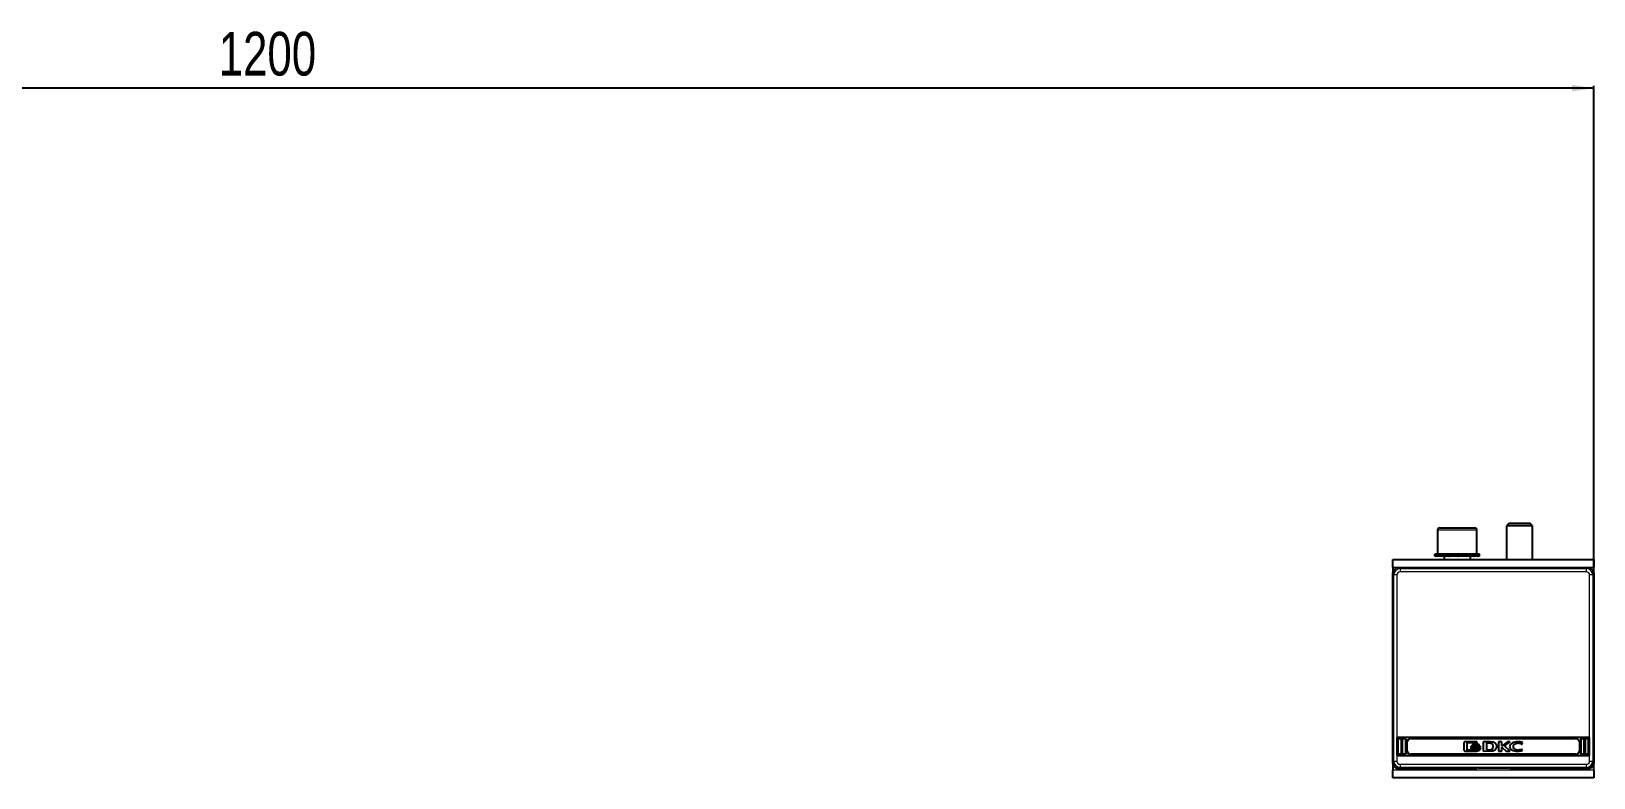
# Model space of a CAD drawing. Header units: millimetres. Extents: x -99 to 5061, y -1371 to 657.
# Drawn here: x 620 to 1336, y 166 to 508 of the extents above; entities that cross this region are included whole.
import ezdxf

# ---------------------------------------------------------------- set-up
doc = ezdxf.new("R2010")
doc.units = ezdxf.units.MM
doc.layers.add('FORMAT', color=7, linetype='Continuous')
doc.styles.add('SLDTEXTSTYLE0', font='TXT', dxfattribs={"width": 0.75})
doc.dimstyles.new('SLDDIMSTYLE0', dxfattribs={"dimtxt": 20, "dimasz": 10, "dimexe": 0, "dimexo": 0.0625, "dimgap": 5, "dimtad": 2, "dimdec": 1, "dimrnd": 1e-09, "dimzin": 12, "dimdsep": 46, "dimtxsty": 'SLDTEXTSTYLE0', "dimsah": 1, "dimcen": 0.09, "dimadec": 0, "dimazin": 3, "dimtfac": 1, "dimtofl": 0, "dimtmove": 0, "dimatfit": 3, "dimfxl": 0, "dimfrac": 2, "dimtolj": 1, "dimtzin": 12, "dimarcsym": 0})

# ---------------------------------------------------------------- blocks, each defined once
blk = doc.blocks.new('_D_3')
at = {"layer": 'FORMAT'}
for p, q in [((135.65, 260.44), (135.65, 483.37)), ((1335.65, 482.37), (135.65, 482.37)), ((1335.65, 260.44), (1335.65, 483.37))]:
    blk.add_line(p, q, dxfattribs=at)
for points in [[(135.65, 482.37), (145.65, 480.83), (145.65, 483.9)], [(1335.65, 482.37), (1325.65, 483.9), (1325.65, 480.83)]]:
    blk.add_solid(points, dxfattribs=at)
at = {"layer": 'FORMAT', "insert": (706.09, 508.15), "char_height": 20, "attachment_point": 1, "style": 'SLDTEXTSTYLE0'}
blk.add_mtext('1200', dxfattribs=at)

msp = doc.modelspace()

# ---------------------------------------------------------------- linework, layer by layer
at = {"color": 7, "linetype": 'Continuous', "lineweight": 25}
for p, q in [((1264.15, 279.95), (1264.15, 268.95)), ((1265.15, 280.95), (1273.59, 280.95)), ((1273.59, 280.95), (1281.15, 280.95)), ((1282.15, 268.95), (1282.15, 279.95)), ((1296.72, 282.95), (1295.65, 281.88)), ((1295.65, 281.88), (1295.65, 266.45)), ((1307.65, 281.88), (1295.65, 281.88)), ((1306.57, 282.95), (1296.72, 282.95)), ((1307.65, 281.88), (1306.57, 282.95)), ((1307.65, 266.45), (1307.65, 281.88)), ((1243.65, 262.95), (1243.65, 266.45)), ((1243.65, 266.45), (1335.65, 266.45)), ((1262.9, 268.95), (1262.9, 267.95)), ((1262.9, 268.95), (1262.9, 268.7)), ((1263.72, 268.95), (1262.9, 268.95)), ((1262.9, 268.95), (1262.9, 268.95)), ((1262.9, 267.95), (1262.9, 268.2)), ((1263.72, 267.95), (1262.9, 267.95)), ((1262.9, 267.95), (1262.9, 267.95)), ((1263.72, 268.95), (1263.82, 268.95)), ((1263.72, 267.95), (1263.82, 267.95)), ((1263.82, 268.95), (1263.82, 268.7)), ((1265.97, 268.95), (1263.82, 268.95)), ((1263.82, 267.95), (1263.82, 268.2)), ((1265.97, 267.95), (1263.82, 267.95)), ((1265.97, 268.95), (1266.15, 268.95)), ((1265.97, 267.95), (1266.15, 267.95)), ((1266.15, 268.95), (1266.15, 268.7)), ((1269.32, 268.95), (1266.15, 268.95)), ((1266.15, 267.95), (1266.15, 268.2)), ((1269.32, 267.95), (1266.15, 267.95)), ((1267.15, 267.95), (1267.15, 266.45)), ((1269.32, 268.95), (1269.55, 268.95)), ((1269.32, 267.95), (1269.55, 267.95)), ((1269.55, 268.95), (1269.55, 268.7)), ((1273.25, 268.95), (1269.55, 268.95)), ((1269.55, 267.95), (1269.55, 268.2)), ((1273.25, 267.95), (1269.55, 267.95)), ((1273.25, 268.95), (1273.33, 268.95)), ((1273.25, 267.95), (1273.41, 267.95)), ((1273.41, 267.95), (1273.5, 267.95)), ((1273.45, 268.95), (1273.5, 268.95)), ((1273.5, 268.95), (1273.5, 268.7)), ((1277.16, 268.95), (1273.5, 268.95)), ((1273.5, 267.95), (1273.5, 268.2)), ((1277.16, 267.95), (1273.5, 267.95)), ((1277.16, 268.95), (1277.39, 268.95)), ((1277.16, 267.95), (1277.39, 267.95)), ((1277.39, 268.95), (1277.39, 268.7)), ((1280.47, 268.95), (1277.39, 268.95)), ((1277.39, 267.95), (1277.39, 268.2)), ((1280.47, 267.95), (1277.39, 267.95)), ((1279.15, 266.45), (1279.15, 267.95)), ((1280.47, 268.95), (1280.64, 268.95)), ((1280.47, 267.95), (1280.64, 267.95)), ((1280.64, 268.95), (1280.64, 268.7)), ((1282.65, 268.95), (1280.64, 268.95)), ((1280.64, 267.95), (1280.64, 268.2)), ((1282.65, 267.95), (1280.64, 267.95)), ((1282.65, 268.95), (1282.75, 268.95)), ((1282.65, 267.95), (1282.75, 267.95)), ((1282.75, 268.95), (1282.75, 268.7)), ((1283.4, 268.95), (1282.75, 268.95)), ((1282.75, 267.95), (1282.75, 268.2)), ((1283.4, 267.95), (1282.75, 267.95)), ((1283.4, 267.95), (1283.4, 268.95)), ((1335.65, 266.45), (1335.65, 262.95)), ((1243.65, 262.95), (1243.65, 260.43)), ((1243.65, 259.81), (1243.65, 260.43)), ((1243.65, 173.6), (1243.65, 259.81)), ((1245.92, 262.7), (1246.55, 262.7)), ((1246.55, 262.7), (1282.15, 262.7)), ((1282.15, 262.7), (1282.15, 262.57)), ((1282.65, 262.44), (1296.65, 262.44)), ((1297.15, 262.57), (1297.15, 262.7)), ((1297.15, 262.7), (1332.75, 262.7)), ((1332.75, 262.7), (1333.37, 262.7)), ((1335.65, 260.43), (1335.65, 262.95)), ((1335.65, 260.43), (1335.65, 259.81)), ((1335.65, 259.81), (1335.65, 173.6)), ((1333.75, 184.91), (1245.55, 184.91)), ((1245.55, 184.91), (1245.55, 176.7)), ((1246.05, 177.4), (1246.05, 184.21)), ((1246.25, 184.41), (1247.35, 184.41)), ((1247.55, 184.21), (1247.55, 177.4)), ((1248.05, 177.4), (1248.05, 184.21)), ((1248.25, 184.41), (1249.35, 184.41)), ((1249.55, 184.21), (1249.55, 177.4)), ((1250.05, 179.2), (1250.05, 182.41)), ((1252.05, 184.41), (1327.25, 184.41)), ((1276.22, 182.47), (1276.22, 179.14)), ((1281.9, 182.91), (1276.65, 182.91)), ((1277.63, 182.57), (1281.81, 182.57)), ((1277.63, 179.04), (1277.63, 182.57)), ((1280.09, 179.03), (1277.63, 179.04)), ((1279.37, 180.89), (1279.37, 180.44)), ((1279.37, 180.18), (1279.37, 179.71)), ((1281.81, 182.57), (1281.81, 182.19)), ((1281.81, 182.19), (1282.33, 182.19)), ((1282.33, 182.19), (1282.33, 182.47)), ((1283.82, 180.34), (1283.82, 180.79)), ((1283.82, 179.61), (1283.82, 180.07)), ((1287.79, 182.92), (1284.97, 182.91)), ((1284.97, 182.91), (1284.97, 178.7)), ((1287.59, 182.34), (1286.55, 182.32)), ((1286.55, 182.32), (1286.55, 179.22)), ((1286.55, 179.22), (1287.5, 179.24)), ((1292.07, 182.91), (1292.07, 178.7)), ((1293.56, 182.91), (1292.07, 182.91)), ((1293.56, 180.93), (1293.56, 182.91)), ((1296.23, 182.91), (1293.56, 180.93)), ((1293.58, 180.47), (1295.59, 178.7)), ((1293.58, 178.7), (1293.58, 180.47)), ((1294.82, 181.04), (1297.36, 182.91)), ((1297.42, 178.7), (1294.82, 181.04)), ((1297.36, 182.91), (1296.23, 182.91)), ((1302.63, 181.88), (1302.82, 181.88)), ((1302.81, 178.94), (1303, 179.48)), ((1302.82, 181.88), (1303.07, 182.61)), ((1303, 179.48), (1302.84, 179.48)), ((1329.25, 179.2), (1329.25, 182.41)), ((1329.75, 184.21), (1329.75, 177.4)), ((1329.95, 184.41), (1331.05, 184.41)), ((1331.25, 177.4), (1331.25, 184.21)), ((1331.75, 184.21), (1331.75, 177.4)), ((1331.95, 184.41), (1333.05, 184.41)), ((1333.25, 177.4), (1333.25, 184.21)), ((1333.75, 176.7), (1333.75, 184.91)), ((1243.65, 172.98), (1243.65, 173.6)), ((1243.65, 172.98), (1243.65, 169.95)), ((1245.55, 176.7), (1333.75, 176.7)), ((1247.35, 177.2), (1246.25, 177.2)), ((1249.35, 177.2), (1248.25, 177.2)), ((1327.25, 177.2), (1252.05, 177.2)), ((1276.65, 178.7), (1281.9, 178.7)), ((1284.97, 178.7), (1287.65, 178.72)), ((1287.65, 178.72), (1287.66, 178.72)), ((1287.66, 178.72), (1287.68, 178.72)), ((1292.07, 178.7), (1293.58, 178.7)), ((1295.59, 178.7), (1297.42, 178.7)), ((1331.05, 177.2), (1329.95, 177.2)), ((1333.05, 177.2), (1331.95, 177.2)), ((1335.65, 173.6), (1335.65, 172.98)), ((1335.65, 169.95), (1335.65, 172.98)), ((1243.65, 166.45), (1243.65, 169.95)), ((1335.65, 166.45), (1243.65, 166.45)), ((1246.55, 170.7), (1245.92, 170.7)), ((1282.15, 170.7), (1246.55, 170.7)), ((1282.15, 170.7), (1282.15, 170.84)), ((1282.65, 170.97), (1296.65, 170.97)), ((1297.15, 170.84), (1297.15, 170.7)), ((1332.75, 170.7), (1297.15, 170.7)), ((1333.37, 170.7), (1332.75, 170.7)), ((1335.65, 169.95), (1335.65, 166.45))]:
    msp.add_line(p, q, dxfattribs=at)
at = {"color": 8, "linetype": 'Continuous', "lineweight": 18}
for p, q in [((1273.64, 279.95), (1264.15, 279.95)), ((1282.15, 279.95), (1273.64, 279.95)), ((1243.65, 262.95), (1335.65, 262.95)), ((1244.1, 259.35), (1243.65, 259.81)), ((1245.55, 259.35), (1244.1, 259.35)), ((1244.1, 174.06), (1244.1, 259.35)), ((1245.55, 259.35), (1245.55, 184.91)), ((1246.55, 262.7), (1247, 262.25)), ((1247, 262.25), (1247, 260.8)), ((1247, 262.25), (1332.3, 262.25)), ((1332.3, 260.8), (1247, 260.8)), ((1332.3, 262.25), (1332.75, 262.7)), ((1332.3, 260.8), (1332.3, 262.25)), ((1333.75, 184.91), (1333.75, 259.35)), ((1335.2, 259.35), (1333.75, 259.35)), ((1335.65, 259.81), (1335.2, 259.35)), ((1335.2, 259.35), (1335.2, 174.06)), ((1246.05, 177.4), (1246.05, 184.21)), ((1246.05, 184.21), (1246.15, 184.21)), ((1246.05, 184.21), (1246.05, 184.21)), ((1246.15, 184.21), (1246.15, 177.4)), ((1246.25, 184.31), (1246.25, 184.41)), ((1246.25, 184.41), (1247.35, 184.41)), ((1246.25, 184.41), (1246.25, 184.41)), ((1247.35, 184.31), (1246.25, 184.31)), ((1247.35, 184.31), (1247.35, 184.41)), ((1247.35, 184.41), (1247.35, 184.41)), ((1247.45, 177.4), (1247.45, 184.21)), ((1247.45, 184.21), (1247.55, 184.21)), ((1247.55, 184.21), (1247.55, 177.4)), ((1247.55, 184.21), (1247.55, 184.21)), ((1248.05, 177.4), (1248.05, 184.21)), ((1248.05, 184.21), (1248.15, 184.21)), ((1248.05, 184.21), (1248.05, 184.21)), ((1248.15, 184.21), (1248.15, 177.4)), ((1248.25, 184.31), (1248.25, 184.41)), ((1248.25, 184.41), (1249.35, 184.41)), ((1248.25, 184.41), (1248.25, 184.41)), ((1249.35, 184.31), (1248.25, 184.31)), ((1249.35, 184.31), (1249.35, 184.41)), ((1249.35, 184.41), (1249.35, 184.41)), ((1249.45, 177.4), (1249.45, 184.21)), ((1249.45, 184.21), (1249.55, 184.21)), ((1249.55, 184.21), (1249.55, 177.4)), ((1249.55, 184.21), (1249.55, 184.21)), ((1250.05, 179.2), (1250.05, 182.41)), ((1250.15, 182.41), (1250.05, 182.41)), ((1250.05, 182.41), (1250.05, 182.41)), ((1250.15, 179.2), (1250.05, 179.2)), ((1250.05, 179.2), (1250.05, 179.2)), ((1250.15, 182.41), (1250.15, 179.2)), ((1252.05, 184.41), (1327.25, 184.41)), ((1252.05, 184.31), (1252.05, 184.41)), ((1252.05, 184.41), (1252.05, 184.41)), ((1327.25, 184.31), (1252.05, 184.31)), ((1327.25, 184.41), (1327.25, 184.31)), ((1327.25, 184.41), (1327.25, 184.41)), ((1329.14, 179.2), (1329.14, 182.41)), ((1329.24, 182.41), (1329.14, 182.41)), ((1329.24, 179.2), (1329.14, 179.2)), ((1329.24, 182.41), (1329.24, 179.2)), ((1329.25, 182.41), (1329.24, 182.41)), ((1329.24, 179.2), (1329.25, 179.2)), ((1329.75, 177.4), (1329.75, 184.21)), ((1329.75, 184.21), (1329.85, 184.21)), ((1329.75, 184.21), (1329.75, 184.21)), ((1329.85, 184.21), (1329.85, 177.4)), ((1329.95, 184.41), (1329.95, 184.31)), ((1329.95, 184.41), (1331.05, 184.41)), ((1329.95, 184.41), (1329.95, 184.41)), ((1331.05, 184.31), (1329.95, 184.31)), ((1331.05, 184.41), (1331.05, 184.31)), ((1331.05, 184.41), (1331.05, 184.41)), ((1331.14, 177.4), (1331.14, 184.21)), ((1331.14, 184.21), (1331.24, 184.21)), ((1331.24, 184.21), (1331.24, 177.4)), ((1331.25, 184.21), (1331.24, 184.21)), ((1331.75, 177.4), (1331.75, 184.21)), ((1331.85, 184.21), (1331.75, 184.21)), ((1331.75, 184.21), (1331.75, 184.21)), ((1331.85, 184.21), (1331.85, 177.4)), ((1331.95, 184.31), (1331.95, 184.41)), ((1331.95, 184.41), (1333.05, 184.41)), ((1331.95, 184.41), (1331.95, 184.41)), ((1333.05, 184.31), (1331.95, 184.31)), ((1333.05, 184.31), (1333.05, 184.41)), ((1333.05, 184.41), (1333.05, 184.41)), ((1333.14, 177.4), (1333.14, 184.21)), ((1333.24, 184.21), (1333.14, 184.21)), ((1333.24, 184.21), (1333.24, 177.4)), ((1333.25, 184.21), (1333.24, 184.21)), ((1243.65, 173.6), (1244.1, 174.06)), ((1244.1, 174.06), (1245.55, 174.06)), ((1245.55, 176.7), (1245.55, 174.06)), ((1246.05, 177.4), (1246.15, 177.4)), ((1246.05, 177.4), (1246.05, 177.4)), ((1246.25, 177.3), (1247.35, 177.3)), ((1246.25, 177.2), (1246.25, 177.3)), ((1247.35, 177.2), (1246.25, 177.2)), ((1246.25, 177.2), (1246.25, 177.2)), ((1247, 172.61), (1332.3, 172.61)), ((1247, 172.61), (1247, 171.16)), ((1247.35, 177.2), (1247.35, 177.3)), ((1247.35, 177.2), (1247.35, 177.2)), ((1247.45, 177.4), (1247.55, 177.4)), ((1247.55, 177.4), (1247.55, 177.4)), ((1248.05, 177.4), (1248.15, 177.4)), ((1248.05, 177.4), (1248.05, 177.4)), ((1248.25, 177.3), (1249.35, 177.3)), ((1248.25, 177.2), (1248.25, 177.3)), ((1249.35, 177.2), (1248.25, 177.2)), ((1248.25, 177.2), (1248.25, 177.2)), ((1249.35, 177.2), (1249.35, 177.3)), ((1249.35, 177.2), (1249.35, 177.2)), ((1249.45, 177.4), (1249.55, 177.4)), ((1249.55, 177.4), (1249.55, 177.4)), ((1252.05, 177.3), (1327.25, 177.3)), ((1252.05, 177.3), (1252.05, 177.2)), ((1327.25, 177.2), (1252.05, 177.2)), ((1252.05, 177.2), (1252.05, 177.2)), ((1327.25, 177.2), (1327.25, 177.3)), ((1327.25, 177.2), (1327.25, 177.2)), ((1329.75, 177.4), (1329.85, 177.4)), ((1329.75, 177.4), (1329.75, 177.4)), ((1329.95, 177.3), (1331.05, 177.3)), ((1329.95, 177.3), (1329.95, 177.2)), ((1331.05, 177.2), (1329.95, 177.2)), ((1329.95, 177.2), (1329.95, 177.2)), ((1331.05, 177.3), (1331.05, 177.2)), ((1331.05, 177.2), (1331.05, 177.2)), ((1331.14, 177.4), (1331.24, 177.4)), ((1331.24, 177.4), (1331.25, 177.4)), ((1331.85, 177.4), (1331.75, 177.4)), ((1331.75, 177.4), (1331.75, 177.4)), ((1331.95, 177.3), (1333.05, 177.3)), ((1331.95, 177.2), (1331.95, 177.3)), ((1333.05, 177.2), (1331.95, 177.2)), ((1331.95, 177.2), (1331.95, 177.2)), ((1332.3, 171.16), (1332.3, 172.61)), ((1333.05, 177.2), (1333.05, 177.3)), ((1333.05, 177.2), (1333.05, 177.2)), ((1333.24, 177.4), (1333.14, 177.4)), ((1333.24, 177.4), (1333.25, 177.4)), ((1333.75, 174.06), (1333.75, 176.7)), ((1333.75, 174.06), (1335.2, 174.06)), ((1335.2, 174.06), (1335.65, 173.6)), ((1335.65, 169.95), (1243.65, 169.95)), ((1247, 171.16), (1246.55, 170.7)), ((1332.3, 171.16), (1247, 171.16)), ((1332.75, 170.7), (1332.3, 171.16))]:
    msp.add_line(p, q, dxfattribs=at)
at = {"color": 7, "linetype": 'Continuous', "lineweight": 25}
for centre, radius, start, end in [((1265.15, 279.95), 1, 90, 180), ((1281.15, 279.95), 1, 0, 90), ((1246.25, 184.21), 0.2, 90, 180), ((1247.35, 184.21), 0.2, 360, 90), ((1248.25, 184.21), 0.2, 90, 180), ((1249.35, 184.21), 0.2, 360, 90), ((1252.05, 182.41), 2, 90, 180), ((1252.05, 179.2), 2, 180, 270), ((1327.25, 182.41), 2, 0, 90), ((1327.25, 179.2), 2, 270, 0), ((1329.95, 184.21), 0.2, 90, 180), ((1331.05, 184.21), 0.2, 360, 90), ((1331.95, 184.21), 0.2, 90, 180), ((1333.05, 184.21), 0.2, 0, 90), ((1246.25, 177.4), 0.2, 180, 270), ((1247.35, 177.4), 0.2, 270, 360), ((1248.25, 177.4), 0.2, 180, 270), ((1249.35, 177.4), 0.2, 270, 360), ((1329.95, 177.4), 0.2, 180, 270), ((1331.05, 177.4), 0.2, 270, 0), ((1331.95, 177.4), 0.2, 180, 270), ((1333.05, 177.4), 0.2, 270, 0)]:
    msp.add_arc(centre, radius, start, end, dxfattribs=at)
at = {"color": 8, "linetype": 'Continuous', "lineweight": 18}
for centre, radius, start, end in [((1246.25, 184.21), 0.198, 90, 180), ((1246.25, 184.21), 0.0982, 90, 180), ((1247.35, 184.21), 0.198, 360, 90), ((1247.35, 184.21), 0.0982, 360, 90), ((1248.25, 184.21), 0.198, 90, 180), ((1248.25, 184.21), 0.0982, 90, 180), ((1249.35, 184.21), 0.198, 360, 90), ((1249.35, 184.21), 0.0982, 360, 90), ((1252.05, 182.41), 2, 90, 180), ((1252.05, 179.2), 2, 180, 270), ((1252.05, 182.41), 1.9, 90, 180), ((1252.05, 179.2), 1.9, 180, 270), ((1327.25, 182.41), 2, 0, 90), ((1327.25, 182.41), 1.9, 0, 90), ((1327.25, 179.2), 1.9, 270, 0), ((1327.25, 179.2), 2, 270, 0), ((1329.95, 184.21), 0.198, 90, 180), ((1329.95, 184.21), 0.0982, 90, 180), ((1331.05, 184.21), 0.198, 360, 90), ((1331.05, 184.21), 0.0982, 0, 90), ((1331.95, 184.21), 0.198, 90, 180), ((1331.95, 184.21), 0.0982, 90, 180), ((1333.05, 184.21), 0.198, 0, 90), ((1333.05, 184.21), 0.0982, 0, 90), ((1246.25, 177.4), 0.198, 180, 270), ((1246.25, 177.4), 0.0982, 180, 270), ((1247.35, 177.4), 0.0982, 270, 360), ((1247.35, 177.4), 0.198, 270, 360), ((1248.25, 177.4), 0.198, 180, 270), ((1248.25, 177.4), 0.0982, 180, 270), ((1249.35, 177.4), 0.0982, 270, 360), ((1249.35, 177.4), 0.198, 270, 360), ((1329.95, 177.4), 0.198, 180, 270), ((1329.95, 177.4), 0.0982, 180, 270), ((1331.05, 177.4), 0.0982, 270, 0), ((1331.05, 177.4), 0.198, 270, 0), ((1331.95, 177.4), 0.198, 180, 270), ((1331.95, 177.4), 0.0982, 180, 270), ((1333.05, 177.4), 0.0982, 270, 0), ((1333.05, 177.4), 0.198, 270, 0)]:
    msp.add_arc(centre, radius, start, end, dxfattribs=at)
at = {"color": 7, "linetype": 'Continuous', "lineweight": 25}
for centre, major_axis, ratio, start_param, end_param in [((1246.7, 259.65), (2.27, -2.27), 0.935113, 2.575748, 3.707437), ((1282.65, 262.57), (0.5, 0), 0.267949, 3.141593, 4.712389), ((1296.65, 262.57), (0.5, 0), 0.267949, 4.712389, 6.283185), ((1332.6, 259.65), (-2.27, -2.27), 0.935113, 2.575748, 3.707437), ((1246.7, 173.76), (2.27, 2.27), 0.935113, 2.575748, 3.707437), ((1332.6, 173.76), (-2.27, 2.27), 0.935113, 2.575748, 3.707437), ((1282.65, 170.84), (0.5, 0), 0.267949, 1.570796, 3.141593), ((1296.65, 170.84), (0.5, 0), 0.267949, 0, 1.570796)]:
    msp.add_ellipse(centre, major_axis=major_axis, ratio=ratio, start_param=start_param, end_param=end_param, dxfattribs=at)
at = {"color": 8, "linetype": 'Continuous', "lineweight": 18}
for centre, major_axis, ratio, start_param, end_param in [((1247.1, 259.25), (2.13, -2.13), 0.997754, 2.389713, 3.893472), ((1247.1, 259.25), (1.13, -1.13), 0.935113, 2.389713, 3.893472), ((1332.19, 259.25), (2.13, 2.13), 0.997754, 5.531306, 7.035065), ((1332.19, 259.25), (-1.13, -1.13), 0.935113, 2.389713, 3.893472), ((1247.1, 174.16), (2.13, 2.13), 0.997754, 2.389713, 3.893472), ((1247.1, 174.16), (1.13, 1.13), 0.935113, 2.389713, 3.893472), ((1332.19, 174.16), (-1.13, 1.13), 0.935113, 2.389713, 3.893472), ((1332.19, 174.16), (-2.13, 2.13), 0.997754, 2.389713, 3.893472)]:
    msp.add_ellipse(centre, major_axis=major_axis, ratio=ratio, start_param=start_param, end_param=end_param, dxfattribs=at)
at = {"color": 7, "linetype": 'Continuous', "lineweight": 25}
for points, knots in [([(1262.9, 268.7), (1262.9, 268.75), (1262.9, 268.81), (1262.9, 268.89), (1262.9, 268.93), (1262.9, 268.95)], [0, 0, 0, 0, 0.499981, 0.749988, 1, 1, 1, 1]), ([(1262.9, 267.95), (1262.9, 267.98), (1262.9, 268.02), (1262.9, 268.1), (1262.9, 268.16), (1262.9, 268.2)], [0, 0, 0, 0, 0.25014, 0.50028, 1, 1, 1, 1]), ([(1263.82, 268.7), (1263.8, 268.75), (1263.77, 268.81), (1263.74, 268.89), (1263.72, 268.93), (1263.72, 268.95)], [0, 0, 0, 0, 0.499981, 0.749988, 1, 1, 1, 1]), ([(1263.72, 267.95), (1263.72, 267.98), (1263.74, 268.02), (1263.77, 268.1), (1263.8, 268.16), (1263.82, 268.2)], [0, 0, 0, 0, 0.25014, 0.50028, 1, 1, 1, 1]), ([(1266.15, 268.7), (1266.12, 268.75), (1266.07, 268.81), (1266.01, 268.89), (1265.98, 268.93), (1265.97, 268.95)], [0, 0, 0, 0, 0.499981, 0.749988, 1, 1, 1, 1]), ([(1265.97, 267.95), (1265.98, 267.98), (1266.01, 268.02), (1266.07, 268.1), (1266.12, 268.16), (1266.15, 268.2)], [0, 0, 0, 0, 0.25014, 0.50028, 1, 1, 1, 1]), ([(1269.55, 268.7), (1269.51, 268.75), (1269.45, 268.81), (1269.37, 268.89), (1269.34, 268.93), (1269.32, 268.95)], [0, 0, 0, 0, 0.499981, 0.749988, 1, 1, 1, 1]), ([(1269.32, 267.95), (1269.34, 267.98), (1269.37, 268.02), (1269.45, 268.1), (1269.51, 268.16), (1269.55, 268.2)], [0, 0, 0, 0, 0.25014, 0.50028, 1, 1, 1, 1]), ([(1273.5, 268.7), (1273.45, 268.75), (1273.39, 268.81), (1273.31, 268.89), (1273.27, 268.93), (1273.25, 268.95)], [0, 0, 0, 0, 0.499981, 0.749988, 1, 1, 1, 1]), ([(1273.25, 267.95), (1273.27, 267.98), (1273.31, 268.02), (1273.39, 268.1), (1273.45, 268.16), (1273.5, 268.2)], [0, 0, 0, 0, 0.2501401, 0.5002802, 1, 1, 1, 1]), ([(1273.5, 268.7), (1273.48, 268.78), (1273.45, 268.91), (1273.42, 268.94), (1273.41, 268.95)], [0, 0, 0, 0, 0.561794, 1, 1, 1, 1]), ([(1273.5, 268.2), (1273.48, 268.13), (1273.45, 268), (1273.42, 267.97), (1273.41, 267.95)], [0, 0, 0, 0, 0.561794, 1, 1, 1, 1]), ([(1277.39, 268.7), (1277.35, 268.75), (1277.3, 268.81), (1277.22, 268.89), (1277.18, 268.93), (1277.16, 268.95)], [0, 0, 0, 0, 0.499981, 0.749988, 1, 1, 1, 1]), ([(1277.16, 267.95), (1277.18, 267.98), (1277.22, 268.02), (1277.3, 268.1), (1277.35, 268.16), (1277.39, 268.2)], [0, 0, 0, 0, 0.2501401, 0.5002802, 1, 1, 1, 1]), ([(1280.64, 268.7), (1280.61, 268.75), (1280.57, 268.81), (1280.51, 268.89), (1280.48, 268.93), (1280.47, 268.95)], [0, 0, 0, 0, 0.499981, 0.749988, 1, 1, 1, 1]), ([(1280.47, 267.95), (1280.48, 267.98), (1280.51, 268.02), (1280.57, 268.1), (1280.61, 268.16), (1280.64, 268.2)], [0, 0, 0, 0, 0.2501401, 0.5002802, 1, 1, 1, 1]), ([(1282.75, 268.7), (1282.73, 268.75), (1282.71, 268.81), (1282.68, 268.89), (1282.66, 268.93), (1282.65, 268.95)], [0, 0, 0, 0, 0.499981, 0.749988, 1, 1, 1, 1]), ([(1282.65, 267.95), (1282.66, 267.98), (1282.68, 268.02), (1282.71, 268.1), (1282.73, 268.16), (1282.75, 268.2)], [0, 0, 0, 0, 0.25014, 0.50028, 1, 1, 1, 1]), ([(1276.65, 182.91), (1276.59, 182.9), (1276.46, 182.88), (1276.32, 182.76), (1276.24, 182.62), (1276.23, 182.52), (1276.22, 182.47)], [0, 0, 0, 0, 0.281303, 0.555629, 0.773878, 1, 1, 1, 1]), ([(1276.22, 179.14), (1276.23, 179.08), (1276.24, 178.95), (1276.36, 178.81), (1276.5, 178.72), (1276.6, 178.71), (1276.65, 178.7)], [0, 0, 0, 0, 0.285197, 0.560428, 0.777044, 1, 1, 1, 1]), ([(1281.62, 179.89), (1281.32, 179.91), (1280.77, 179.94), (1280.09, 180.18), (1279.6, 180.49), (1279.44, 180.76), (1279.37, 180.89)], [0, 0, 0, 0, 0.341641, 0.638783, 0.834973, 1, 1, 1, 1]), ([(1279.37, 180.44), (1279.43, 180.33), (1279.55, 180.1), (1279.89, 179.85), (1280.56, 179.52), (1281.17, 179.48), (1281.62, 179.44)], [0, 0, 0, 0, 0.1387199, 0.2989569, 0.4835699, 1, 1, 1, 1]), ([(1281.62, 179.18), (1281.32, 179.19), (1280.77, 179.22), (1280.09, 179.47), (1279.6, 179.78), (1279.44, 180.05), (1279.37, 180.18)], [0, 0, 0, 0, 0.34171, 0.638876, 0.835038, 1, 1, 1, 1]), ([(1279.37, 179.71), (1279.41, 179.63), (1279.48, 179.48), (1279.73, 179.23), (1279.95, 179.11), (1280.09, 179.03)], [0, 0, 0, 0, 0.244932, 0.514807, 1, 1, 1, 1]), ([(1281.62, 181.95), (1281.37, 181.94), (1280.9, 181.91), (1280.32, 181.68), (1279.9, 181.39), (1279.75, 181.14), (1279.68, 181.02)], [0, 0, 0, 0, 0.32886, 0.621368, 0.822445, 1, 1, 1, 1]), ([(1279.68, 181.02), (1279.7, 180.99), (1279.72, 180.93), (1279.76, 180.87), (1279.77, 180.85)], [0, 0, 0, 0, 0.556647, 1, 1, 1, 1]), ([(1279.77, 180.85), (1279.88, 180.97), (1280.12, 181.23), (1280.75, 181.53), (1281.28, 181.58), (1281.62, 181.61)], [0, 0, 0, 0, 0.235625, 0.507433, 1, 1, 1, 1]), ([(1281.62, 181.41), (1281.22, 181.37), (1280.69, 181.32), (1280.12, 181.01), (1279.94, 180.83), (1279.85, 180.75)], [0, 0, 0, 0, 0.607099, 0.813781, 1, 1, 1, 1]), ([(1279.85, 180.75), (1279.88, 180.71), (1279.94, 180.65), (1280, 180.6), (1280.03, 180.58)], [0, 0, 0, 0, 0.548878, 1, 1, 1, 1]), ([(1280.03, 180.58), (1280.29, 180.73), (1280.78, 181.02), (1281.35, 181.05), (1281.62, 181.07)], [0, 0, 0, 0, 0.521089, 1, 1, 1, 1]), ([(1281.62, 180.85), (1281.32, 180.83), (1280.82, 180.8), (1280.38, 180.57), (1280.2, 180.48)], [0, 0, 0, 0, 0.591571, 1, 1, 1, 1]), ([(1280.2, 180.48), (1280.26, 180.45), (1280.38, 180.39), (1280.51, 180.34), (1280.57, 180.32)], [0, 0, 0, 0, 0.541848, 1, 1, 1, 1]), ([(1280.57, 180.32), (1280.75, 180.38), (1281.1, 180.49), (1281.45, 180.5), (1281.62, 180.51)], [0, 0, 0, 0, 0.540329, 1, 1, 1, 1]), ([(1283.57, 180.99), (1283.52, 181.09), (1283.41, 181.3), (1283.11, 181.55), (1282.54, 181.87), (1282.01, 181.92), (1281.62, 181.95)], [0, 0, 0, 0, 0.149079, 0.314363, 0.498773, 1, 1, 1, 1]), ([(1281.62, 181.61), (1281.84, 181.6), (1282.27, 181.57), (1282.81, 181.38), (1283.22, 181.14), (1283.39, 180.93), (1283.47, 180.83)], [0, 0, 0, 0, 0.322978, 0.614423, 0.818337, 1, 1, 1, 1]), ([(1283.39, 180.74), (1283.28, 180.85), (1283.04, 181.08), (1282.43, 181.34), (1281.94, 181.38), (1281.62, 181.41)], [0, 0, 0, 0, 0.239541, 0.512395, 1, 1, 1, 1]), ([(1281.62, 181.07), (1281.96, 181.05), (1282.53, 181.01), (1283.01, 180.7), (1283.2, 180.58)], [0, 0, 0, 0, 0.598426, 1, 1, 1, 1]), ([(1283.04, 180.48), (1282.8, 180.6), (1282.35, 180.82), (1281.85, 180.84), (1281.62, 180.85)], [0, 0, 0, 0, 0.528395, 1, 1, 1, 1]), ([(1283.82, 180.79), (1283.76, 180.69), (1283.61, 180.48), (1283.27, 180.26), (1282.62, 179.97), (1282.04, 179.92), (1281.62, 179.89)], [0, 0, 0, 0, 0.141525, 0.304329, 0.489562, 1, 1, 1, 1]), ([(1281.62, 180.51), (1281.83, 180.5), (1282.18, 180.48), (1282.52, 180.37), (1282.66, 180.33)], [0, 0, 0, 0, 0.579402, 1, 1, 1, 1]), ([(1281.62, 179.44), (1281.9, 179.46), (1282.42, 179.48), (1283.07, 179.7), (1283.56, 179.98), (1283.74, 180.22), (1283.82, 180.34)], [0, 0, 0, 0, 0.33644, 0.632575, 0.831337, 1, 1, 1, 1]), ([(1283.82, 180.07), (1283.76, 179.98), (1283.61, 179.77), (1283.27, 179.54), (1282.62, 179.25), (1282.04, 179.21), (1281.62, 179.18)], [0, 0, 0, 0, 0.1415707, 0.3043873, 0.4896123, 1, 1, 1, 1]), ([(1282.33, 182.47), (1282.32, 182.53), (1282.31, 182.66), (1282.19, 182.8), (1282.05, 182.89), (1281.95, 182.9), (1281.9, 182.91)], [0, 0, 0, 0, 0.2852483, 0.5605631, 0.7771515, 1, 1, 1, 1]), ([(1281.9, 178.7), (1282.11, 178.73), (1282.55, 178.77), (1283.1, 179.01), (1283.56, 179.28), (1283.74, 179.51), (1283.82, 179.61)], [0, 0, 0, 0, 0.289383, 0.6003015, 0.8229285, 1, 1, 1, 1]), ([(1282.66, 180.33), (1282.74, 180.35), (1282.87, 180.39), (1282.99, 180.46), (1283.04, 180.48)], [0, 0, 0, 0, 0.5753959, 1, 1, 1, 1]), ([(1283.2, 180.58), (1283.24, 180.61), (1283.31, 180.66), (1283.37, 180.71), (1283.39, 180.74)], [0, 0, 0, 0, 0.569699, 1, 1, 1, 1]), ([(1283.47, 180.83), (1283.49, 180.86), (1283.53, 180.91), (1283.56, 180.96), (1283.57, 180.99)], [0, 0, 0, 0, 0.564632, 1, 1, 1, 1]), ([(1287.5, 179.24), (1287.77, 179.25), (1288.28, 179.26), (1288.9, 179.41), (1289.26, 179.69), (1289.45, 179.98), (1289.57, 180.36), (1289.58, 180.65), (1289.59, 180.81)], [0, 0, 0, 0, 0.274676, 0.503042, 0.607381, 0.716579, 0.843412, 1, 1, 1, 1]), ([(1288.24, 182.28), (1288.11, 182.3), (1287.89, 182.33), (1287.68, 182.34), (1287.59, 182.34)], [0, 0, 0, 0, 0.586635, 1, 1, 1, 1]), ([(1290.16, 182.49), (1290, 182.56), (1289.64, 182.73), (1288.84, 182.89), (1288.21, 182.91), (1287.79, 182.92)], [0, 0, 0, 0, 0.2167419, 0.4896426, 1, 1, 1, 1]), ([(1289.59, 180.81), (1289.58, 180.94), (1289.58, 181.18), (1289.51, 181.51), (1289.38, 181.77), (1289.15, 182), (1288.75, 182.18), (1288.42, 182.25), (1288.24, 182.28)], [0, 0, 0, 0, 0.176808, 0.319231, 0.43938, 0.552395, 0.749205, 1, 1, 1, 1]), ([(1288.35, 178.74), (1288.55, 178.75), (1288.91, 178.76), (1289.27, 178.83), (1289.43, 178.86)], [0, 0, 0, 0, 0.55183, 1, 1, 1, 1]), ([(1289.43, 178.86), (1289.65, 178.92), (1290.07, 179.05), (1290.6, 179.42), (1291, 179.87), (1291.24, 180.39), (1291.29, 180.96), (1291.13, 181.53), (1290.75, 182.08), (1290.36, 182.34), (1290.16, 182.49)], [0, 0, 0, 0, 0.138091, 0.265455, 0.384013, 0.496103, 0.605759, 0.71979, 0.847662, 1, 1, 1, 1]), ([(1300.96, 182.96), (1300.47, 182.93), (1299.54, 182.88), (1298.31, 182.44), (1297.55, 181.86), (1297.2, 181.3), (1297.17, 181), (1297.15, 180.86)], [0, 0, 0, 0, 0.315674, 0.58952, 0.813199, 0.909026, 1, 1, 1, 1]), ([(1297.15, 180.86), (1297.17, 180.64), (1297.21, 180.21), (1297.58, 179.6), (1298.3, 179.07), (1299.46, 178.7), (1300.4, 178.67), (1300.95, 178.65)], [0, 0, 0, 0, 0.130532, 0.266031, 0.423997, 0.666819, 1, 1, 1, 1]), ([(1298.82, 180.76), (1298.84, 180.93), (1298.88, 181.26), (1299.18, 181.71), (1299.64, 182.08), (1300.26, 182.36), (1300.75, 182.39), (1301, 182.41)], [0, 0, 0, 0, 0.1654149, 0.3347375, 0.5160143, 0.747902, 1, 1, 1, 1]), ([(1301, 179.11), (1300.68, 179.14), (1300.08, 179.19), (1299.36, 179.62), (1298.91, 180.16), (1298.85, 180.56), (1298.82, 180.76)], [0, 0, 0, 0, 0.3174553, 0.6020501, 0.8050401, 1, 1, 1, 1]), ([(1300.95, 178.65), (1301.31, 178.66), (1301.95, 178.69), (1302.55, 178.87), (1302.81, 178.94)], [0, 0, 0, 0, 0.577653, 1, 1, 1, 1]), ([(1303.07, 182.61), (1302.71, 182.72), (1302.02, 182.93), (1301.3, 182.95), (1300.96, 182.96)], [0, 0, 0, 0, 0.5368, 1, 1, 1, 1]), ([(1301, 182.41), (1301.34, 182.38), (1301.93, 182.33), (1302.42, 182.02), (1302.63, 181.88)], [0, 0, 0, 0, 0.579608, 1, 1, 1, 1]), ([(1302.84, 179.48), (1302.51, 179.36), (1301.92, 179.14), (1301.29, 179.12), (1301, 179.11)], [0, 0, 0, 0, 0.547643, 1, 1, 1, 1]), ([(1287.68, 178.72), (1287.79, 178.72), (1288.01, 178.72), (1288.23, 178.73), (1288.35, 178.74)], [0, 0, 0, 0, 0.486421, 1, 1, 1, 1])]:
    msp.add_open_spline(points, degree=3, knots=knots, dxfattribs=at)

# ---------------------------------------------------------------- dimensions: what is measured, and where the dimension line sits
at = {"layer": 'FORMAT'}
dim = msp.add_linear_dim(base=(135.65, 482.37), p1=(1335.65, 260.43), p2=(135.65, 260.43), angle=0, dimstyle='SLDDIMSTYLE0', dxfattribs=at)
dim.commit()
dim.dimension.update_dxf_attribs({"geometry": '_D_3', "text_midpoint": (735.65, 482.37), "dimtype": 160})

doc.saveas('drawing.dxf')
